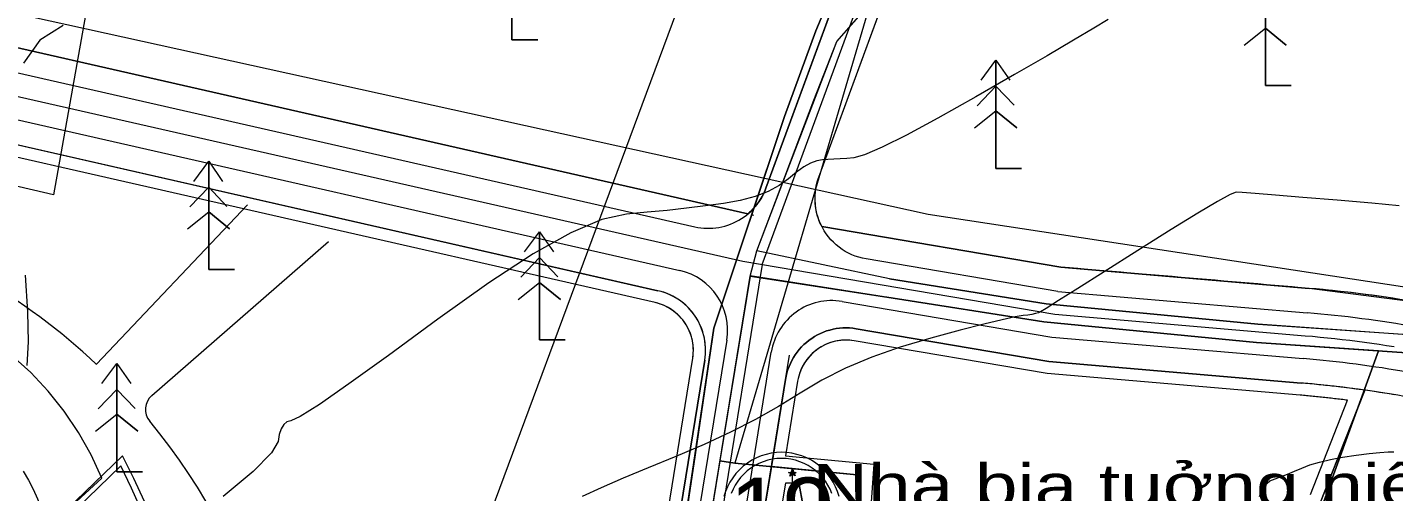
# Model space of a CAD drawing. Header units: metres. Extents: x 533049 to 537618, y 1849954 to 1852676.
# Drawn here: x 535111.4 to 535334.5, y 1851920.7 to 1851996.4 of the extents above; entities that cross this region are included whole.
import ezdxf

# ---------------------------------------------------------------- set-up
doc = ezdxf.new("R2010")
doc.units = ezdxf.units.M
doc.header["$LTSCALE"] = 2
for name, color, linetype, lineweight in [('10', 7, 'Continuous', 13), ('11', 7, 'Continuous', 13), ('13', 7, 'Continuous', 13), ('14', 7, 'Continuous', 13), ('20', 7, 'Continuous', 13), ('38', 7, 'Continuous', 13), ('48', 7, 'Continuous', 13), ('49', 7, 'Continuous', 13), ('50', 7, 'Continuous', 13), ('51', 7, 'Continuous', 13), ('52', 7, 'Continuous', 13), ('54', 7, 'Continuous', 13), ('55', 7, 'Continuous', 13), ('57', 7, 'Continuous', 13), ('60', 7, 'Continuous', 13), ('9', 7, 'Continuous', 13)]:
    doc.layers.add(name, color=color, linetype=linetype, lineweight=lineweight)

msp = doc.modelspace()

# ---------------------------------------------------------------- linework, layer by layer
at = {"linetype": 'Continuous', "lineweight": 13}
for points in [[(535094.87, 1851896.09), (535117.48, 1851890.12), (535139.23, 1851884.29), (535172.75, 1851878.74), (535183.6, 1851875.83), (535192.64, 1851909.6), (535217.32, 1851905.94), (535223.47, 1851947.35), (535229.23, 1851964.63), (535234.99, 1851981.9), (535240.14, 1851995.84), (535242.55, 1852001.76), (535253.26, 1852028.44), (535263.96, 1852055.12), (535267.52, 1852065.82), (535274.86, 1852093.21), (534741.15, 1852246.88)], [(535479.58, 1851768.64), (535489.17, 1851811.91), (535495.28, 1851834.41), (535501.39, 1851857.52), (535508.74, 1851884.58), (535516.09, 1851911.64), (535491.24, 1851914.81), (535466.38, 1851917.97), (535397.17, 1851927.28), (535337.39, 1851943.25), (535312.05, 1851945.02), (535277.33, 1851948.35), (535229.38, 1851955.82), (535224.47, 1851925.71), (535221.24, 1851905.89), (535210.55, 1851833.67), (535209.07, 1851820.64), (535203.07, 1851781.19), (535199.58, 1851758.2)], [(535229.39, 1851955.84), (535224.47, 1851925.71), (535226.92, 1851925.31), (535247.44, 1851923.34), (535246.5, 1851909.16), (535322.81, 1851918.47), (535331.99, 1851943.63), (535312.05, 1851945.02), (535277.33, 1851948.35), (535229.39, 1851955.86)], [(535331.99, 1851943.63), (535322.81, 1851918.47), (535296.4, 1851853.05), (535340.21, 1851841.31), (535349.34, 1851875.36), (535367.28, 1851935.27)]]:
    msp.add_lwpolyline(points, dxfattribs=at)
for points in [[(535331.99, 1851943.63), (535337.39, 1851943.25), (535367.28, 1851935.27), (535349.34, 1851875.36), (535340.21, 1851841.31), (535296.4, 1851853.05), (535322.81, 1851918.47)], [(535226.92, 1851925.31), (535224.47, 1851925.71), (535221.24, 1851905.89), (535229.03, 1851906.04), (535239.59, 1851907.41), (535246.59, 1851908.37), (535246.5, 1851909.16), (535247.44, 1851923.34)]]:
    msp.add_lwpolyline(points, close=True, dxfattribs=at)
at = {"layer": '10'}
for points in [[(535130.52, 1851919.04), (535128.79, 1851922.8), (535126.94, 1851926.51), (535114.76, 1851914.76)], [(535130.06, 1851917.58), (535128.42, 1851921.24), (535126.67, 1851924.86), (535115.76, 1851914.34)]]:
    msp.add_lwpolyline(points, dxfattribs=at)
at = {"layer": '11'}
for points in [[(535243.93, 1851919.87), (535243.68, 1851920.68), (535243.35, 1851921.47), (535242.96, 1851922.22), (535242.5, 1851922.94), (535241.99, 1851923.61), (535241.41, 1851924.24), (535240.79, 1851924.81), (535240.11, 1851925.33), (535239.4, 1851925.78), (535238.64, 1851926.17), (535237.86, 1851926.5), (535237.05, 1851926.75), (535236.22, 1851926.94), (535235.38, 1851927.05), (535234.53, 1851927.09), (535233.68, 1851927.05), (535232.84, 1851926.94), (535232.01, 1851926.75), (535231.2, 1851926.5), (535230.42, 1851926.17), (535229.66, 1851925.78), (535228.95, 1851925.33), (535228.28, 1851924.81), (535227.65, 1851924.24), (535227.08, 1851923.61), (535226.56, 1851922.94), (535226.1, 1851922.22), (535225.71, 1851921.47), (535225.39, 1851920.68), (535225.13, 1851919.87)], [(535242.73, 1851920.34), (535242.44, 1851921.04), (535242.09, 1851921.72), (535241.68, 1851922.36), (535241.21, 1851922.96), (535240.7, 1851923.52), (535240.14, 1851924.04), (535239.53, 1851924.5), (535238.89, 1851924.91), (535238.22, 1851925.26), (535237.51, 1851925.55), (535236.79, 1851925.78), (535236.05, 1851925.95), (535235.29, 1851926.05), (535234.53, 1851926.08), (535233.77, 1851926.05), (535233.02, 1851925.95), (535232.27, 1851925.78), (535231.55, 1851925.55), (535230.84, 1851925.26), (535230.17, 1851924.91), (535229.53, 1851924.5), (535228.92, 1851924.04), (535228.36, 1851923.52), (535227.85, 1851922.96), (535227.38, 1851922.36), (535226.97, 1851921.72), (535226.62, 1851921.04), (535226.33, 1851920.34)]]:
    msp.add_lwpolyline(points, dxfattribs=at)
at = {"layer": '13'}
for q in [(535296.65, 1852135.11), (535187.68, 1851688.97)]:
    msp.add_line((535231.37, 1851957.72), q, dxfattribs=at)
for points in [[(534673.57, 1852149.44), (534840.88, 1852069.38), (535005.66, 1852008.89), (535228.23, 1851958.25)], [(535228.23, 1851958.25), (535279.15, 1851949.61), (535320.01, 1851946.11), (535321.22, 1851946.01), (535322.44, 1851945.89), (535323.65, 1851945.77), (535324.86, 1851945.64), (535326.07, 1851945.5), (535327.28, 1851945.36), (535328.49, 1851945.21), (535329.69, 1851945.05), (535330.9, 1851944.88), (535332.1, 1851944.71), (535333.31, 1851944.53), (535334.51, 1851944.34)], [(535233.97, 1851914.47), (535235.21, 1851922.11), (535237.36, 1851922.11), (535238.77, 1851914.47), (535237.36, 1851922.11), (535236.29, 1851922.11), (535236.29, 1851924.39)]]:
    msp.add_lwpolyline(points, dxfattribs=at)
msp.add_lwpolyline([(535235.65, 1851923.77), (535236.93, 1851923.79), (535235.87, 1851923.21), (535236.29, 1851924.39), (535236.75, 1851923.23)], close=True, dxfattribs=at)
at = {"layer": '14'}
for points in [[(535214.47, 1851908.2), (535220.03, 1851942.43), (535220.09, 1851942.84), (535220.12, 1851943.26), (535220.13, 1851943.67), (535220.12, 1851944.09), (535220.09, 1851944.5), (535220.04, 1851944.92), (535219.97, 1851945.33), (535219.87, 1851945.73), (535219.76, 1851946.13), (535219.62, 1851946.52), (535219.47, 1851946.91), (535219.29, 1851947.29), (535219.09, 1851947.65), (535218.88, 1851948.01), (535218.65, 1851948.35), (535218.4, 1851948.69), (535218.13, 1851949), (535217.85, 1851949.31), (535217.55, 1851949.6), (535217.24, 1851949.87), (535216.91, 1851950.13), (535216.57, 1851950.37), (535216.22, 1851950.59), (535215.85, 1851950.79), (535215.48, 1851950.98), (535215.1, 1851951.14), (535214.71, 1851951.28), (535214.31, 1851951.41), (535213.91, 1851951.51), (535015.82, 1851996.58)], [(535214.47, 1851908.2), (535220.03, 1851942.43), (535220.03, 1851942.43), (535220.11, 1851943.14), (535220.13, 1851943.84), (535220.09, 1851944.55), (535219.98, 1851945.25), (535219.82, 1851945.94), (535219.59, 1851946.61), (535219.3, 1851947.26), (535218.96, 1851947.88), (535218.56, 1851948.47), (535218.11, 1851949.02), (535217.62, 1851949.53), (535217.08, 1851950), (535216.51, 1851950.41), (535215.9, 1851950.77), (535215.26, 1851951.08), (535214.59, 1851951.32), (535213.91, 1851951.51), (535015.82, 1851996.58)]]:
    msp.add_lwpolyline(points, dxfattribs=at)
at = {"layer": '20'}
msp.add_line((535234.99, 1851981.9), (535240.14, 1851995.84), dxfattribs=at)
for points in [[(535094.87, 1851896.09), (535140.09, 1851884.15), (535172.75, 1851878.74), (535219.42, 1852004.36), (535242.55, 1852001.76), (535263.96, 1852055.12), (535267.52, 1852065.82), (535251.67, 1852069.57), (535179.49, 1852097.59), (535142.02, 1852097.73), (535113.24, 1852089.79), (535103.18, 1852059.25), (535112.26, 1852031.89), (535127.82, 1852037.24), (535115.66, 1851969.09), (535067.52, 1851980.29)], [(535283.32, 1852090.83), (535249.09, 1852000.42), (535248.7, 1851999.4), (535226.92, 1851925.31), (535247.44, 1851923.34), (535246.46, 1851909.16), (535322.81, 1851918.47), (535266.4, 1851778.76), (535207.48, 1851780.5), (535201.15, 1851758.93), (535234.41, 1851756.7), (535235.21, 1851760.98), (535258.72, 1851759.64), (535254.18, 1851737.72), (535253.11, 1851726.22), (535247.76, 1851709.38), (535266.46, 1851704.56), (535308.13, 1851692.53), (535332.28, 1851687.11)], [(535252.17, 1851955.38), (535230.51, 1851959.97), (535239.8, 1851984.53), (535243.54, 1851994.14)], [(535218.02, 1851886.16), (535229.38, 1851955.82), (535230.51, 1851959.97), (535239.8, 1851984.53)], [(535234.99, 1851981.9), (535223.47, 1851947.35), (535216.2, 1851898.4), (535210.09, 1851857.49)], [(535216.2, 1851898.4), (535223.47, 1851947.35), (535234.99, 1851981.9)], [(535209.07, 1851820.64), (535218.02, 1851886.16), (535229.38, 1851955.82), (535251.7, 1851952.41)], [(535252.17, 1851955.38), (535277.7, 1851951.32), (535312.3, 1851948.01), (535337.6, 1851946.24)], [(535312.05, 1851945.02), (535277.33, 1851948.35), (535251.7, 1851952.41)], [(535251.7, 1851952.41), (535277.33, 1851948.35), (535312.05, 1851945.02), (535337.39, 1851943.25)]]:
    msp.add_lwpolyline(points, dxfattribs=at)
at = {"layer": '38'}
msp.add_lwpolyline([(535320.86, 1851920.22), (535326.94, 1851935.58), (535326.67, 1851935.61), (535326.41, 1851935.64), (535326.14, 1851935.68), (535325.87, 1851935.71), (535325.61, 1851935.74), (535325.34, 1851935.77), (535325.07, 1851935.8), (535324.8, 1851935.83), (535324.54, 1851935.86), (535324.27, 1851935.9), (535324, 1851935.93), (535323.73, 1851935.95), (535323.47, 1851935.98), (535323.2, 1851936.01), (535322.93, 1851936.04), (535322.66, 1851936.07), (535322.4, 1851936.1), (535322.13, 1851936.12), (535321.86, 1851936.15), (535321.59, 1851936.18), (535321.33, 1851936.2), (535321.06, 1851936.23), (535320.79, 1851936.25), (535320.52, 1851936.28), (535320.25, 1851936.3), (535319.99, 1851936.33), (535319.72, 1851936.35), (535319.45, 1851936.38), (535319.18, 1851936.4), (535277.91, 1851939.93), (535246.39, 1851945.28), (535245.95, 1851945.34), (535245.52, 1851945.38), (535245.09, 1851945.39), (535244.65, 1851945.38), (535244.22, 1851945.35), (535243.79, 1851945.29), (535243.36, 1851945.21), (535242.93, 1851945.11), (535242.52, 1851944.98), (535242.11, 1851944.83), (535241.71, 1851944.66), (535241.32, 1851944.47), (535240.94, 1851944.26), (535240.57, 1851944.02), (535240.22, 1851943.77), (535239.88, 1851943.5), (535239.55, 1851943.21), (535239.24, 1851942.9), (535238.95, 1851942.58), (535238.68, 1851942.24), (535238.43, 1851941.88), (535238.19, 1851941.52), (535237.98, 1851941.14), (535237.78, 1851940.75), (535237.61, 1851940.35), (535237.46, 1851939.94), (535237.34, 1851939.52), (535237.23, 1851939.1), (535237.15, 1851938.67), (535235.18, 1851926.52), (535249.57, 1851925.14), (535248.56, 1851910.46)], dxfattribs=at)
at = {"layer": '48'}
for points in [[(534741.15, 1852246.88), (535274.86, 1852093.21), (535276.95, 1852092.44), (535231.96, 1851970.19), (535231.63, 1851969.39), (535231.24, 1851968.63), (535230.78, 1851967.91), (535230.25, 1851967.23), (535229.68, 1851966.6), (535229.05, 1851966.01), (535007.86, 1852016.34)], [(536109.47, 1851795.17), (535864.16, 1851843.17), (535520.04, 1851920.07), (535411, 1851934.63), (535398.76, 1851936.67), (535386.68, 1851939.49), (535356.75, 1851947.51), (535338.85, 1851951.47), (535320.67, 1851953.84), (535280.13, 1851957.3), (535241.1, 1851963.93), (535240.72, 1851964.76), (535240.41, 1851965.63), (535240.19, 1851966.52), (535240.05, 1851967.43), (535239.99, 1851968.35), (535240.02, 1851969.27), (535240.13, 1851970.18), (535240.33, 1851971.08), (535240.61, 1851971.96), (535284.25, 1852090.56), (536115.56, 1851851.29)]]:
    msp.add_lwpolyline(points, dxfattribs=at)
at = {"layer": '49'}
msp.add_lwpolyline([(535229.85, 1851906.15), (535239.59, 1851907.41), (535246.59, 1851908.37), (535246.46, 1851909.16), (535247.44, 1851923.34), (535232.87, 1851924.74)], close=True, dxfattribs=at)
at = {"layer": '50'}
msp.add_lwpolyline([(536135.62, 1851789.73), (535515.36, 1851926.72), (535258.49, 1851965.9), (535022.43, 1852017.88), (534680.94, 1852158.74), (534430.49, 1852265.01), (534355.97, 1852086.41), (534346.15, 1851984.65), (534462.32, 1851750.84), (534498.61, 1851623.52), (534531.69, 1851526.54), (534597.01, 1851432.26), (534785.89, 1851296.54), (534919.76, 1851224.01), (534977.19, 1851164.91), (535024.77, 1851103.67), (535103, 1851049.68), (535187.68, 1851009.38), (535275.89, 1851002.01), (535384.77, 1851022.15), (535615.7, 1851282.83), (535719.73, 1851373.89), (535864.09, 1851423.05), (536000.84, 1851463.59)], dxfattribs=at)
at = {"layer": '51'}
msp.add_lwpolyline([(535320.86, 1851920.22), (535326.94, 1851935.58), (535323.07, 1851936.03), (535319.18, 1851936.4), (535277.91, 1851939.93), (535246.39, 1851945.28), (535245.69, 1851945.37), (535244.99, 1851945.39), (535244.29, 1851945.36), (535243.59, 1851945.26), (535242.91, 1851945.1), (535242.24, 1851944.89), (535241.6, 1851944.61), (535240.98, 1851944.28), (535240.39, 1851943.9), (535239.84, 1851943.47), (535239.33, 1851942.99), (535238.86, 1851942.46), (535238.44, 1851941.9), (535238.07, 1851941.31), (535237.75, 1851940.68), (535237.49, 1851940.03), (535237.29, 1851939.36), (535237.15, 1851938.67), (535235.18, 1851926.52), (535249.57, 1851925.14), (535248.56, 1851910.46)], dxfattribs=at)
at = {"layer": '52'}
msp.add_lwpolyline([(535334.55, 1851936.48), (535333.75, 1851936.61), (535332.95, 1851936.74), (535332.15, 1851936.86), (535331.35, 1851936.99), (535330.55, 1851937.1), (535329.74, 1851937.22), (535328.57, 1851934.25), (535322.81, 1851918.47), (535296.4, 1851853.05), (535340.21, 1851841.31)], dxfattribs=at)
at = {"layer": '54'}
for p, q in [((535014.76, 1852002.97), (535217.92, 1851956.75)), ((535279.62, 1851953.33), (535320.33, 1851949.85)), ((535244.4, 1851951.7), (535278.67, 1851945.88)), ((535225.58, 1851945.4), (535211.48, 1851858.42)), ((535278.67, 1851945.88), (535319.69, 1851942.38)), ((535194.2, 1851704.83), (535232.86, 1851943.44)), ((535197.16, 1851704.35), (535235.82, 1851942.96))]:
    msp.add_line(p, q, dxfattribs=at)
for points in [[(535006.72, 1852012.49), (535220.36, 1851963.89), (535220.85, 1851963.79), (535221.34, 1851963.72), (535221.83, 1851963.67), (535222.33, 1851963.64), (535222.83, 1851963.64), (535223.32, 1851963.67), (535223.82, 1851963.72), (535224.31, 1851963.79), (535224.8, 1851963.89), (535225.28, 1851964.01), (535225.75, 1851964.16), (535226.22, 1851964.33), (535226.68, 1851964.52), (535227.13, 1851964.73), (535227.57, 1851964.97), (535227.99, 1851965.23), (535228.4, 1851965.51), (535228.8, 1851965.81), (535229.18, 1851966.13), (535229.55, 1851966.46), (535229.89, 1851966.82), (535230.22, 1851967.19), (535230.53, 1851967.58), (535230.83, 1851967.98), (535231.1, 1851968.4), (535231.35, 1851968.83), (535231.57, 1851969.27), (535231.78, 1851969.72), (535231.96, 1851970.19), (535293.13, 1852136.4)], [(535279.62, 1851953.33), (535248.32, 1851958.64), (535247.72, 1851958.76), (535247.14, 1851958.92), (535246.56, 1851959.11), (535246, 1851959.33), (535245.46, 1851959.59), (535244.92, 1851959.88), (535244.41, 1851960.2), (535243.92, 1851960.56), (535243.45, 1851960.94), (535243.01, 1851961.35), (535242.59, 1851961.78), (535242.19, 1851962.24), (535241.83, 1851962.73), (535241.49, 1851963.23), (535241.19, 1851963.76), (535240.92, 1851964.3), (535240.68, 1851964.85), (535240.48, 1851965.42), (535240.31, 1851966), (535240.18, 1851966.59), (535240.08, 1851967.19), (535240.02, 1851967.79), (535239.99, 1851968.4), (535240, 1851969), (535240.05, 1851969.61), (535240.14, 1851970.21), (535240.26, 1851970.8), (535240.42, 1851971.38), (535240.61, 1851971.96), (535300.17, 1852133.81)]]:
    msp.add_lwpolyline(points, dxfattribs=at)
for centre, radius, start, end in [((535215.71, 1851947), 10, 350.7971, 77.1824), ((535242.73, 1851941.84), 10, 80.3636, 170.7971), ((535302.98, 1851746.84), 203.75, 75, 85.1148), ((535302.98, 1851746.84), 196.25, 75, 85.1148)]:
    msp.add_arc(centre, radius, start, end, dxfattribs=at)
at = {"layer": '55'}
for p, q in [((535016.27, 1851998.53), (535214.35, 1851953.46)), ((535229.65, 1851965.88), (535229.95, 1851965.81)), ((535222, 1851942.11), (535208.23, 1851857.08)), ((535216.45, 1851907.89), (535222, 1851942.11)), ((535278.17, 1851941.91), (535319.35, 1851938.39))]:
    msp.add_line(p, q, dxfattribs=at)
for points in [[(534677.13, 1852156.33), (534843.89, 1852076.53), (535007.86, 1852016.34), (535229.05, 1851966.01)], [(535241.1, 1851963.93), (535280.13, 1851957.3), (535320.67, 1851953.84)], [(535197.16, 1851704.35), (535235.18, 1851938.99), (535235.28, 1851939.53), (535235.41, 1851940.05), (535235.57, 1851940.57), (535235.75, 1851941.09), (535235.97, 1851941.59), (535236.21, 1851942.07), (535236.48, 1851942.55), (535236.77, 1851943.01), (535237.09, 1851943.45), (535237.43, 1851943.87), (535237.79, 1851944.28), (535238.18, 1851944.66), (535238.58, 1851945.02), (535239.01, 1851945.36), (535239.45, 1851945.68), (535239.91, 1851945.97), (535240.39, 1851946.24), (535240.87, 1851946.48), (535241.37, 1851946.69), (535241.89, 1851946.88), (535242.41, 1851947.04), (535242.93, 1851947.17), (535243.47, 1851947.27), (535244.01, 1851947.34), (535244.55, 1851947.38), (535245.1, 1851947.39), (535245.64, 1851947.37), (535246.18, 1851947.33), (535246.72, 1851947.25), (535278.17, 1851941.91)]]:
    msp.add_lwpolyline(points, dxfattribs=at)
for centre, radius, start, end in [((535212.14, 1851943.71), 10, 350.7971, 77.1824), ((535302.98, 1851746.84), 207.75, 75, 85.1148), ((535302.98, 1851746.84), 192.25, 75, 85.1148)]:
    msp.add_arc(centre, radius, start, end, dxfattribs=at)
at = {"layer": '57'}
for p, q in [((535190.51, 1852012.09), (535190.51, 1851994.42)), ((535313.51, 1852004.59), (535313.51, 1851986.92)), ((535234.99, 1851981.9), (535240.14, 1851995.84)), ((535310.03, 1851993.53), (535313.51, 1851996.31)), ((535316.92, 1851993.53), (535313.51, 1851996.31)), ((535190.51, 1851994.42), (535194.72, 1851994.42)), ((535269.51, 1851991.09), (535269.51, 1851973.42)), ((535266.45, 1851983.65), (535269.51, 1851986.85)), ((535272.49, 1851983.72), (535269.51, 1851986.85)), ((535313.51, 1851986.92), (535317.72, 1851986.92)), ((535266.03, 1851980.03), (535269.51, 1851982.81)), ((535272.92, 1851980.03), (535269.51, 1851982.81)), ((535141.01, 1851974.59), (535141.01, 1851956.92)), ((535269.51, 1851973.42), (535273.72, 1851973.42)), ((535137.95, 1851967.15), (535141.01, 1851970.35)), ((535143.99, 1851967.22), (535141.01, 1851970.35)), ((535137.53, 1851963.53), (535141.01, 1851966.31)), ((535144.42, 1851963.53), (535141.01, 1851966.31)), ((535195.01, 1851963.09), (535195.01, 1851945.42)), ((535191.95, 1851955.65), (535195.01, 1851958.85)), ((535197.99, 1851955.72), (535195.01, 1851958.85)), ((535141.01, 1851956.92), (535145.22, 1851956.92)), ((535191.53, 1851952.03), (535195.01, 1851954.81)), ((535198.42, 1851952.03), (535195.01, 1851954.81)), ((535195.01, 1851945.42), (535199.22, 1851945.42)), ((535126.01, 1851941.59), (535126.01, 1851923.92)), ((535122.95, 1851934.15), (535126.01, 1851937.35)), ((535128.99, 1851934.22), (535126.01, 1851937.35)), ((535122.53, 1851930.53), (535126.01, 1851933.31)), ((535129.42, 1851930.53), (535126.01, 1851933.31)), ((535126.01, 1851923.92), (535130.22, 1851923.92))]:
    msp.add_line(p, q, dxfattribs=at)
for points in [[(535094.87, 1851896.09), (535140.09, 1851884.15), (535172.75, 1851878.74), (535219.42, 1852004.36), (535242.55, 1852001.76), (535263.96, 1852055.12), (535267.52, 1852065.82), (535251.67, 1852069.57), (535179.49, 1852097.59), (535142.02, 1852097.73), (535113.24, 1852089.79), (535103.18, 1852059.25), (535112.26, 1852031.89), (535127.82, 1852037.24), (535115.66, 1851969.09), (535067.52, 1851980.29)], [(535283.32, 1852090.83), (535249.09, 1852000.42), (535248.7, 1851999.4), (535226.92, 1851925.31), (535247.44, 1851923.34), (535246.46, 1851909.16), (535322.81, 1851918.47), (535266.4, 1851778.76), (535207.48, 1851780.5), (535201.15, 1851758.93), (535234.41, 1851756.7), (535235.21, 1851760.98), (535258.72, 1851759.64), (535254.18, 1851737.72), (535253.11, 1851726.22), (535247.76, 1851709.38), (535266.46, 1851704.56), (535308.13, 1851692.53), (535332.28, 1851687.11)], [(535194.72, 1851994.42), (535190.51, 1851994.42), (535190.51, 1852012.09)], [(535317.72, 1851986.92), (535313.51, 1851986.92), (535313.51, 1852004.59)], [(535242.55, 1852001.76), (535240.14, 1851995.84), (535234.99, 1851981.9), (535223.47, 1851947.35), (535220.4, 1851926.65), (535217.32, 1851905.94), (535213.15, 1851877.95), (535210.09, 1851857.49), (535207.54, 1851842.09), (535204.99, 1851826.69), (535202.44, 1851811.28), (535199.9, 1851795.88), (535197.44, 1851779.9), (535194.99, 1851763.92)], [(535338.16, 1851946.15), (535312.3, 1851948.01), (535277.7, 1851951.32), (535252.17, 1851955.38), (535230.51, 1851959.97), (535235.16, 1851972.25), (535243.54, 1851994.14), (535249.09, 1852000.42)], [(535287.86, 1851997.74), (535285.52, 1851996.31), (535282.19, 1851994.32), (535277.87, 1851991.8), (535272.56, 1851988.73), (535266.26, 1851985.12), (535260.02, 1851981.61), (535254.91, 1851978.86), (535250.93, 1851976.86), (535248.06, 1851975.62), (535246.32, 1851975.14), (535245.18, 1851975.04), (535244.09, 1851974.96), (535243.07, 1851974.9), (535242.11, 1851974.85), (535241.21, 1851974.82), (535240.29, 1851974.67), (535239.28, 1851974.29), (535238.17, 1851973.68), (535236.97, 1851972.82), (535235.67, 1851971.73), (535234.16, 1851970.6), (535232.35, 1851969.63), (535230.22, 1851968.82), (535227.79, 1851968.17), (535225.05, 1851967.68), (535222.09, 1851967.28), (535219.03, 1851966.91), (535215.86, 1851966.57), (535212.59, 1851966.26), (535209.2, 1851965.97), (535205.21, 1851965.06), (535200.14, 1851962.89), (535193.98, 1851959.46), (535186.73, 1851954.76), (535178.4, 1851948.8), (535170.34, 1851942.86), (535163.91, 1851938.23), (535159.12, 1851934.91), (535155.96, 1851932.9), (535154.44, 1851932.2), (535153.79, 1851932.03), (535153.26, 1851931.6), (535152.84, 1851930.93), (535152.53, 1851930.01), (535152.34, 1851928.83), (535151.25, 1851926.97), (535148.26, 1851923.97), (535143.38, 1851919.85)], [(535117.23, 1851996.76), (535113.46, 1851994.37), (535110.77, 1851990.6)], [(535310.03, 1851993.53), (535313.51, 1851996.31), (535316.92, 1851993.53)], [(535252.17, 1851955.38), (535230.51, 1851959.97), (535239.8, 1851984.53), (535243.54, 1851994.14)], [(535267.09, 1851987.8), (535269.51, 1851991.09), (535271.78, 1851987.8)], [(535267.09, 1851987.8), (535269.51, 1851991.09), (535271.78, 1851987.8)], [(535273.72, 1851973.42), (535269.51, 1851973.42), (535269.51, 1851991.09)], [(535266.45, 1851983.65), (535269.51, 1851986.85), (535272.49, 1851983.72)], [(535218.02, 1851886.16), (535229.38, 1851955.82), (535230.51, 1851959.97), (535239.8, 1851984.53)], [(535266.03, 1851980.03), (535269.51, 1851982.81), (535272.92, 1851980.03)], [(535234.99, 1851981.9), (535223.47, 1851947.35), (535216.2, 1851898.4), (535210.09, 1851857.49)], [(535216.2, 1851898.4), (535223.47, 1851947.35), (535234.99, 1851981.9)], [(535138.59, 1851971.3), (535141.01, 1851974.59), (535143.28, 1851971.3)], [(535138.59, 1851971.3), (535141.01, 1851974.59), (535143.28, 1851971.3)], [(535145.22, 1851956.92), (535141.01, 1851956.92), (535141.01, 1851974.59)], [(535137.95, 1851967.15), (535141.01, 1851970.35), (535143.99, 1851967.22)], [(535335.34, 1851967.31), (535330.87, 1851967.72), (535325.24, 1851968.21), (535319.61, 1851968.67), (535315.15, 1851969.04), (535311.85, 1851969.3), (535309.71, 1851969.46), (535308.73, 1851969.51), (535307.77, 1851969.13), (535305.68, 1851967.99), (535302.47, 1851966.09), (535298.13, 1851963.42), (535292.67, 1851960), (535287.21, 1851956.55), (535282.9, 1851953.83), (535279.73, 1851951.84), (535277.7, 1851950.57), (535276.82, 1851950.03), (535276.46, 1851949.86), (535275.99, 1851949.72), (535275.41, 1851949.59), (535274.74, 1851949.48), (535273.96, 1851949.4), (535272.69, 1851949.19), (535270.55, 1851948.72), (535267.54, 1851947.99), (535263.66, 1851946.99), (535258.91, 1851945.73), (535253.9, 1851944.25), (535249.27, 1851942.62), (535244.99, 1851940.82), (535241.09, 1851938.85), (535237.55, 1851936.73)], [(535137.53, 1851963.53), (535141.01, 1851966.31), (535144.42, 1851963.53)], [(535192.59, 1851959.8), (535195.01, 1851963.09), (535197.28, 1851959.8)], [(535192.59, 1851959.8), (535195.01, 1851963.09), (535197.28, 1851959.8)], [(535199.22, 1851945.42), (535195.01, 1851945.42), (535195.01, 1851963.09)], [(535191.95, 1851955.65), (535195.01, 1851958.85), (535197.99, 1851955.72)], [(535111.05, 1851955.99), (535111.45, 1851950.03), (535111.55, 1851945.12), (535111.35, 1851941.26)], [(535209.07, 1851820.64), (535218.02, 1851886.16), (535229.38, 1851955.82), (535251.7, 1851952.41)], [(535252.17, 1851955.38), (535277.7, 1851951.32), (535312.3, 1851948.01), (535337.6, 1851946.24)], [(535191.53, 1851952.03), (535195.01, 1851954.81), (535198.42, 1851952.03)], [(535312.05, 1851945.02), (535277.33, 1851948.35), (535251.7, 1851952.41)], [(535251.7, 1851952.41), (535277.33, 1851948.35), (535312.05, 1851945.02), (535337.39, 1851943.25)], [(535123.59, 1851938.3), (535126.01, 1851941.59), (535128.28, 1851938.3)], [(535123.59, 1851938.3), (535126.01, 1851941.59), (535128.28, 1851938.3)], [(535130.22, 1851923.92), (535126.01, 1851923.92), (535126.01, 1851941.59)], [(535122.95, 1851934.15), (535126.01, 1851937.35), (535128.99, 1851934.22)], [(535237.55, 1851936.73), (535234.05, 1851934.55), (535230.27, 1851932.43), (535226.22, 1851930.36), (535221.88, 1851928.35), (535217.27, 1851926.4), (535212.74, 1851924.54), (535208.69, 1851922.84), (535205.1, 1851921.28), (535201.97, 1851919.86)], [(535122.53, 1851930.53), (535126.01, 1851933.31), (535129.42, 1851930.53)], [(535312.57, 1851919.87), (535313.38, 1851921.65), (535314.23, 1851922.44), (535315.12, 1851922.75), (535316.09, 1851923.12), (535317.14, 1851923.53), (535318.25, 1851924), (535319.44, 1851924.51), (535320.78, 1851925.02), (535322.34, 1851925.49), (535324.12, 1851925.91), (535326.12, 1851926.29), (535328.35, 1851926.62), (535330.48, 1851926.89), (535332.22, 1851927.07), (535333.56, 1851927.15), (535334.5, 1851927.15)], [(535233.97, 1851914.47), (535235.21, 1851922.11), (535237.36, 1851922.11), (535238.77, 1851914.47), (535237.36, 1851922.11), (535236.29, 1851922.11), (535236.29, 1851924.39)]]:
    msp.add_lwpolyline(points, dxfattribs=at)
msp.add_lwpolyline([(535235.65, 1851923.77), (535236.93, 1851923.79), (535235.87, 1851923.21), (535236.29, 1851924.39), (535236.75, 1851923.23)], close=True, dxfattribs=at)
at = {"layer": '60'}
for points in [[(535276.95, 1852092.44), (535231.96, 1851970.19), (535231.9, 1851970.02), (535231.83, 1851969.85), (535231.77, 1851969.69), (535231.69, 1851969.53), (535231.62, 1851969.37), (535231.54, 1851969.21), (535231.46, 1851969.05), (535231.38, 1851968.89), (535231.29, 1851968.74), (535231.21, 1851968.58), (535231.12, 1851968.43), (535231.02, 1851968.28), (535230.93, 1851968.13), (535230.83, 1851967.98), (535230.72, 1851967.84), (535230.62, 1851967.69), (535230.51, 1851967.55), (535230.4, 1851967.41), (535230.29, 1851967.28), (535230.18, 1851967.14), (535230.06, 1851967.01), (535229.94, 1851966.87), (535229.82, 1851966.74), (535229.7, 1851966.62), (535229.57, 1851966.49), (535229.44, 1851966.37), (535229.31, 1851966.25), (535229.18, 1851966.13), (535229.05, 1851966.01), (535007.86, 1852016.34)], [(535240.61, 1851971.96), (535284.25, 1852090.56), (536115.56, 1851851.29)], [(535222, 1851942.11), (535222.07, 1851942.63), (535222.12, 1851943.14), (535222.13, 1851943.66), (535222.12, 1851944.18), (535222.08, 1851944.7), (535222.02, 1851945.22), (535221.93, 1851945.73), (535221.81, 1851946.24), (535221.67, 1851946.74), (535221.5, 1851947.23), (535221.3, 1851947.71), (535221.08, 1851948.18), (535220.84, 1851948.64), (535220.57, 1851949.08), (535220.28, 1851949.51), (535219.96, 1851949.93), (535219.63, 1851950.33), (535219.28, 1851950.71), (535218.9, 1851951.07), (535218.51, 1851951.41), (535218.1, 1851951.73), (535217.68, 1851952.03), (535217.24, 1851952.31), (535216.78, 1851952.56), (535216.32, 1851952.79), (535215.84, 1851953), (535215.35, 1851953.18), (535214.86, 1851953.33), (535214.35, 1851953.46), (535016.27, 1851998.53)], [(535334.48, 1851952.19), (535333.23, 1851952.38), (535331.98, 1851952.56), (535330.73, 1851952.73), (535329.47, 1851952.89), (535328.22, 1851953.05), (535326.96, 1851953.2), (535325.71, 1851953.34), (535324.45, 1851953.48), (535323.19, 1851953.6), (535321.93, 1851953.72), (535320.67, 1851953.84), (535319.27, 1851953.95), (535317.88, 1851954.07), (535316.48, 1851954.19), (535315.08, 1851954.31), (535313.68, 1851954.43), (535312.28, 1851954.55), (535310.89, 1851954.67), (535309.49, 1851954.79), (535308.09, 1851954.91), (535306.69, 1851955.03), (535305.29, 1851955.15), (535303.89, 1851955.27), (535302.5, 1851955.39), (535301.1, 1851955.51), (535299.7, 1851955.63), (535298.3, 1851955.75), (535296.9, 1851955.87), (535295.51, 1851955.99), (535294.11, 1851956.11), (535292.71, 1851956.23), (535291.31, 1851956.34), (535289.91, 1851956.46), (535288.52, 1851956.58), (535287.12, 1851956.7), (535285.72, 1851956.82), (535284.32, 1851956.94), (535282.92, 1851957.06), (535281.53, 1851957.18), (535280.13, 1851957.3), (535241.1, 1851963.93), (535240.97, 1851964.18), (535240.85, 1851964.44), (535240.74, 1851964.7), (535240.64, 1851964.97), (535240.54, 1851965.24), (535240.45, 1851965.51), (535240.37, 1851965.78), (535240.29, 1851966.06), (535240.23, 1851966.34), (535240.17, 1851966.62), (535240.12, 1851966.9), (535240.08, 1851967.18), (535240.05, 1851967.46), (535240.02, 1851967.75), (535240, 1851968.03), (535239.99, 1851968.32), (535239.99, 1851968.6), (535240, 1851968.89), (535240.01, 1851969.17), (535240.04, 1851969.46), (535240.07, 1851969.74), (535240.11, 1851970.03), (535240.16, 1851970.31), (535240.21, 1851970.59), (535240.27, 1851970.86), (535240.35, 1851971.14), (535240.43, 1851971.42), (535240.51, 1851971.69), (535240.61, 1851971.96)], [(535322.29, 1851918.4), (535329.74, 1851937.22), (535329.39, 1851937.27), (535329.03, 1851937.32), (535328.67, 1851937.37), (535328.31, 1851937.41), (535327.96, 1851937.46), (535327.6, 1851937.51), (535327.24, 1851937.55), (535326.88, 1851937.6), (535326.53, 1851937.64), (535326.17, 1851937.69), (535325.81, 1851937.73), (535325.45, 1851937.77), (535325.09, 1851937.81), (535324.74, 1851937.86), (535324.38, 1851937.9), (535324.02, 1851937.94), (535323.66, 1851937.97), (535323.3, 1851938.01), (535322.94, 1851938.05), (535322.58, 1851938.09), (535322.22, 1851938.12), (535321.87, 1851938.16), (535321.51, 1851938.2), (535321.15, 1851938.23), (535320.79, 1851938.26), (535320.43, 1851938.3), (535320.07, 1851938.33), (535319.71, 1851938.36), (535319.35, 1851938.39), (535278.17, 1851941.91), (535246.72, 1851947.25), (535246.18, 1851947.33), (535245.64, 1851947.37), (535245.1, 1851947.39), (535244.55, 1851947.38), (535244.01, 1851947.34), (535243.47, 1851947.27), (535242.93, 1851947.17), (535242.41, 1851947.04), (535241.89, 1851946.88), (535241.37, 1851946.69), (535240.87, 1851946.48), (535240.39, 1851946.24), (535239.91, 1851945.97), (535239.45, 1851945.68), (535239.01, 1851945.36), (535238.58, 1851945.02), (535238.18, 1851944.66), (535237.79, 1851944.28), (535237.43, 1851943.87), (535237.09, 1851943.45), (535236.77, 1851943.01), (535236.48, 1851942.55), (535236.21, 1851942.07), (535235.97, 1851941.59), (535235.75, 1851941.09), (535235.57, 1851940.57), (535235.41, 1851940.05), (535235.28, 1851939.53), (535235.18, 1851938.99), (535232.87, 1851924.74), (535247.44, 1851923.34), (535246.46, 1851909.16)], [(535334.55, 1851936.48), (535333.75, 1851936.61), (535332.95, 1851936.74), (535332.15, 1851936.86), (535331.35, 1851936.99), (535330.55, 1851937.1), (535329.74, 1851937.22), (535296.4, 1851853.05), (535340.21, 1851841.31)]]:
    msp.add_lwpolyline(points, dxfattribs=at)
msp.add_lwpolyline([(535232.87, 1851924.74), (535229.85, 1851906.15), (535239.59, 1851907.33), (535246.62, 1851908.18), (535246.46, 1851909.16), (535247.44, 1851923.34)], close=True, dxfattribs=at)
at = {"layer": '9'}
for p, q in [((535122.72, 1851941.44), (535147.33, 1851967.49)), ((535131.71, 1851936.35), (535160.58, 1851961.49))]:
    msp.add_line(p, q, dxfattribs=at)
msp.add_lwpolyline([(535110.74, 1851924), (535111.57, 1851922.54), (535112.34, 1851921.04), (535113.04, 1851919.51), (535113.68, 1851917.95), (535114.26, 1851916.37), (535114.76, 1851914.76), (535123.56, 1851922.86), (535121.82, 1851926.67), (535119.78, 1851930.31), (535117.44, 1851933.78), (535114.83, 1851937.05), (535111.96, 1851940.1), (535108.85, 1851942.9)], dxfattribs=at)
for centre, radius, start, end in [((535054.06, 1851868.73), 100, 46.637, 74.3357), ((535133.69, 1851934.09), 3, 131.049, 219.5816), ((535053.62, 1851867.89), 100.89, 351.5544, 39.5816)]:
    msp.add_arc(centre, radius, start, end, dxfattribs=at)

# ---------------------------------------------------------------- texts
at = {"layer": '11', "width": 1.1}
msp.add_text('19', height=10.5, dxfattribs=at).set_placement((535226.04, 1851912.46))
at = {"layer": '57', "width": 1.35}
msp.add_text('Nhà bia tuởng niệm', height=6.952, dxfattribs=at).set_placement((535239.56, 1851918.22))

doc.saveas('drawing.dxf')
